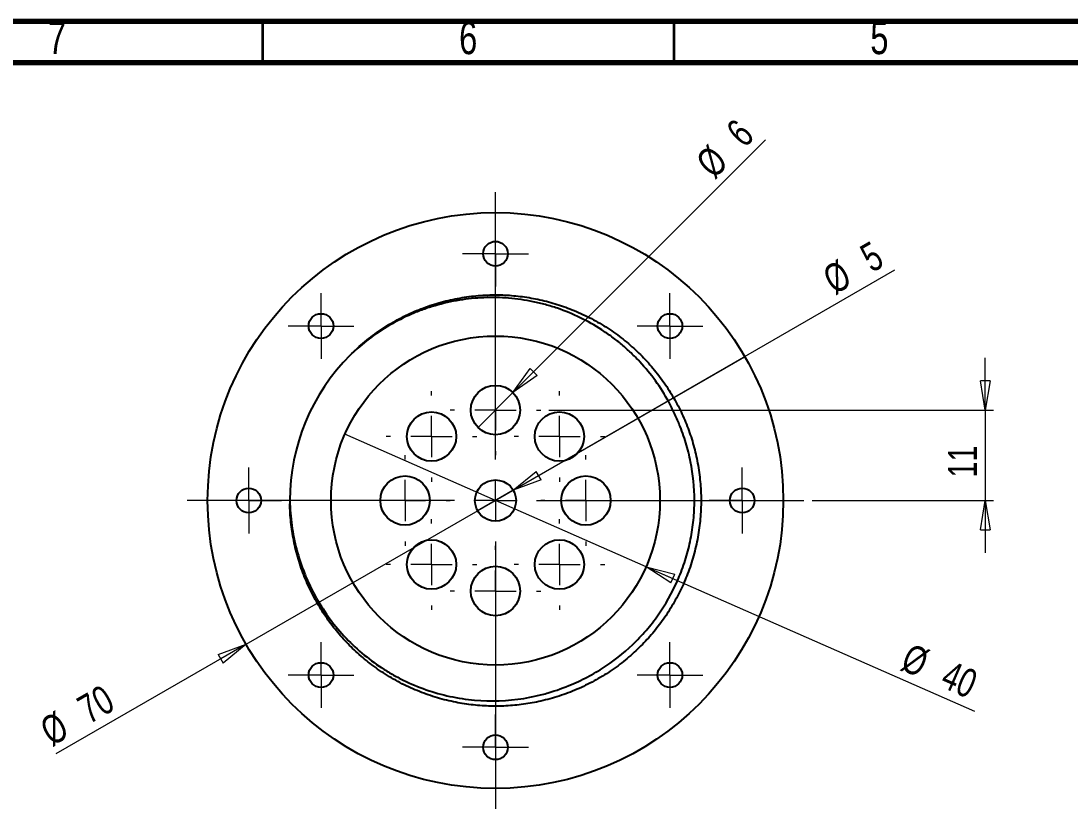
# Model space of a CAD drawing. Header units: millimetres. Extents: x 15 to 415, y 5 to 292.
# Drawn here: x 85.6 to 213.3, y 196.2 to 292 of the extents above; entities that cross this region are included whole.
import ezdxf

# ---------------------------------------------------------------- set-up
doc = ezdxf.new("R2010")
doc.units = ezdxf.units.MM
doc.styles.add('SLDTEXTSTYLE0', font='TXT', dxfattribs={"width": 0.75})
doc.dimstyles.new('SLDDIMSTYLE0', dxfattribs={"dimtxt": 3.5, "dimasz": 3.556, "dimexe": 0, "dimexo": 0.0625, "dimgap": 0.875, "dimtad": 1, "dimrnd": 1e-09, "dimzin": 12, "dimdsep": 46, "dimtxsty": 'SLDTEXTSTYLE0', "dimblk1": 'CLOSED', "dimblk2": 'CLOSED', "dimsah": 1, "dimcen": 0.09, "dimadec": 0, "dimazin": 3, "dimtfac": 1, "dimtmove": 0, "dimatfit": 0, "dimldrblk": 'CLOSED', "dimfxl": 0, "dimfrac": 2, "dimtolj": 1, "dimtzin": 12, "dimarcsym": 0})
doc.dimstyles.new('SLDDIMSTYLE2', dxfattribs={"dimtxt": 3.5, "dimasz": 3.556, "dimexe": 0, "dimexo": 0.0625, "dimgap": 0.875, "dimtad": 1, "dimrnd": 1e-09, "dimzin": 12, "dimdsep": 46, "dimtxsty": 'SLDTEXTSTYLE0', "dimblk1": 'NONE', "dimblk2": 'CLOSED', "dimsah": 1, "dimcen": 0, "dimadec": 0, "dimazin": 3, "dimtfac": 1, "dimtmove": 0, "dimatfit": 3, "dimldrblk": 'NONE', "dimfxl": 0, "dimfrac": 2, "dimtolj": 1, "dimtzin": 12, "dimarcsym": 0})

# ---------------------------------------------------------------- blocks, each defined once
blk = doc.blocks.new('_Closed')
at = {"color": 0, "linetype": 'ByBlock', "lineweight": -2}
for p, q in [((-1, 0.166667), (0, 0)), ((-1, 0.166667), (-1, -0.166667)), ((0, 0), (-1, -0.166667)), ((0, 0), (-1, 0))]:
    blk.add_line(p, q, dxfattribs=at)
blk = doc.blocks.new('_D_6')
at = {"color": 7, "linetype": 'Continuous', "lineweight": 18}
for q in [(124.97, 241.78), (201.51, 208.12)]:
    blk.add_line((161.59, 225.68), q, dxfattribs=at)
at = {"color": 7, "linetype": 'Continuous', "lineweight": 18, "xscale": 3.556, "yscale": 3.556, "rotation": 156.2593403741752}
blk.add_blockref('_Closed', (161.59, 225.68, -17.79), dxfattribs=at)
at = {"color": 7, "linetype": 'Continuous', "lineweight": 18, "char_height": 3.5, "attachment_point": 1, "rotation": 336.2593, "style": 'SLDTEXTSTYLE0'}
for s, insert in [('%%c', (193.76, 216.46)), ('40', (198.61, 214.38))]:
    blk.add_mtext(s, dxfattribs=dict(at, insert=insert))
blk = doc.blocks.new('_None')
blk = doc.blocks.new('_D_7')
at = {"color": 7, "linetype": 'Continuous', "lineweight": 18}
for q in [(191.82, 261.76), (141.11, 232.48)]:
    blk.add_line((145.44, 234.98), q, dxfattribs=at)
at = {"color": 7, "linetype": 'Continuous', "lineweight": 18, "xscale": 3.556, "yscale": 3.556, "rotation": 210.0000000000003}
blk.add_blockref('_Closed', (145.44, 234.98, -17.79), dxfattribs=at)
at = {"color": 7, "linetype": 'Continuous', "lineweight": 18, "char_height": 3.5, "attachment_point": 1, "rotation": 30, "style": 'SLDTEXTSTYLE0'}
for s, insert in [('5', (187.3, 264.41)), ('%%c', (182.75, 261.73))]:
    blk.add_mtext(s, dxfattribs=dict(at, insert=insert))
blk = doc.blocks.new('_D_8')
at = {"color": 7, "linetype": 'Continuous', "lineweight": 18}
for q in [(176.12, 277.58), (141.16, 242.61)]:
    blk.add_line((145.4, 246.85), q, dxfattribs=at)
at = {"color": 7, "linetype": 'Continuous', "lineweight": 18, "xscale": 3.556, "yscale": 3.556, "rotation": 225.0000000000004}
blk.add_blockref('_Closed', (145.4, 246.85, -17.79), dxfattribs=at)
at = {"color": 7, "linetype": 'Continuous', "lineweight": 18, "char_height": 3.5, "attachment_point": 1, "rotation": 45, "style": 'SLDTEXTSTYLE0'}
for s, insert in [('6', (171.07, 278.97)), ('%%c', (167.38, 275.2))]:
    blk.add_mtext(s, dxfattribs=dict(at, insert=insert))
blk = doc.blocks.new('_D_9')
at = {"color": 7, "linetype": 'Continuous', "lineweight": 18}
for p, q in [((202.83, 244.73), (202.83, 251.08)), ((149.78, 244.73), (203.83, 244.73)), ((202.83, 244.73), (202.83, 233.73)), ((181.78, 233.73), (203.83, 233.73)), ((202.83, 233.73), (202.83, 227.38))]:
    blk.add_line(p, q, dxfattribs=at)
at = {"color": 7, "linetype": 'Continuous', "lineweight": 18, "xscale": 3.556, "yscale": 3.556}
for p, rotation in [((202.83, 244.73, -17.79), 270.0000000000004), ((202.83, 233.73, -17.79), 90.0000000000004)]:
    blk.add_blockref('_Closed', p, dxfattribs=dict(at, rotation=rotation))
at = {"color": 7, "linetype": 'Continuous', "lineweight": 18, "insert": (198.31, 236.52), "char_height": 3.5, "attachment_point": 1, "rotation": 90, "style": 'SLDTEXTSTYLE0'}
blk.add_mtext('11', dxfattribs=at)
blk = doc.blocks.new('_D_10')
at = {"color": 7, "linetype": 'Continuous', "lineweight": 18}
for q in [(173.61, 251.2), (89.82, 202.93)]:
    blk.add_line((112.95, 216.26), q, dxfattribs=at)
at = {"color": 7, "linetype": 'Continuous', "lineweight": 18, "xscale": 3.556, "yscale": 3.556, "rotation": 29.94747061956906}
blk.add_blockref('_Closed', (112.95, 216.26, -17.79), dxfattribs=at)
at = {"color": 7, "linetype": 'Continuous', "lineweight": 18, "char_height": 3.5, "attachment_point": 1, "rotation": 29.9475, "style": 'SLDTEXTSTYLE0'}
for s, insert in [('70', (92.11, 209.52)), ('%%c', (87.57, 206.84))]:
    blk.add_mtext(s, dxfattribs=dict(at, insert=insert))
blk = doc.blocks.new('SW_CENTERMARKSYMBOL_0')
at = {"color": 0, "linetype": 'Continuous', "lineweight": 0}
for p, q in [((0, 5), (0, 37.5)), ((0, 0), (0, 2.5)), ((-5, 0), (-37.5, 0)), ((0, 0), (-2.5, 0)), ((0, 0), (0, -2.5)), ((0, 0), (2.5, 0)), ((5, 0), (37.5, 0)), ((0, -5), (0, -37.5))]:
    blk.add_line(p, q, dxfattribs=at)
blk = doc.blocks.new('SW_CENTERMARKSYMBOL_1')
at = {"color": 0, "linetype": 'Continuous', "lineweight": 0}
for p, q in [((0, 5), (0, 5.5)), ((0, 0), (0, 2.5)), ((-5, 0), (-5.5, 0)), ((0, 0), (-2.5, 0)), ((0, 0), (0, -2.5)), ((0, 0), (2.5, 0)), ((5, 0), (5.5, 0)), ((0, -5), (0, -5.5))]:
    blk.add_line(p, q, dxfattribs=at)
blk = doc.blocks.new('SW_CENTERMARKSYMBOL_2')
at = {"color": 0, "linetype": 'Continuous', "lineweight": 0}
for p, q in [((0, 5), (0, 5.5)), ((0, 0), (0, 2.5)), ((-5, 0), (-5.5, 0)), ((0, 0), (-2.5, 0)), ((0, 0), (0, -2.5)), ((0, 0), (2.5, 0)), ((5, 0), (5.5, 0)), ((0, -5), (0, -5.5))]:
    blk.add_line(p, q, dxfattribs=at)
blk = doc.blocks.new('SW_CENTERMARKSYMBOL_3')
at = {"color": 0, "linetype": 'Continuous', "lineweight": 0}
for p, q in [((0, 5), (0, 5.5)), ((0, 0), (0, 2.5)), ((-5, 0), (-5.5, 0)), ((0, 0), (-2.5, 0)), ((0, 0), (0, -2.5)), ((0, 0), (2.5, 0)), ((5, 0), (5.5, 0)), ((0, -5), (0, -5.5))]:
    blk.add_line(p, q, dxfattribs=at)
blk = doc.blocks.new('SW_CENTERMARKSYMBOL_4')
at = {"color": 0, "linetype": 'Continuous', "lineweight": 0}
for p, q in [((0, 5), (0, 5.5)), ((0, 0), (0, 2.5)), ((-5, 0), (-5.5, 0)), ((0, 0), (-2.5, 0)), ((0, 0), (0, -2.5)), ((0, 0), (2.5, 0)), ((5, 0), (5.5, 0)), ((0, -5), (0, -5.5))]:
    blk.add_line(p, q, dxfattribs=at)
blk = doc.blocks.new('SW_CENTERMARKSYMBOL_5')
at = {"color": 0, "linetype": 'Continuous', "lineweight": 0}
for p, q in [((0, 5), (0, 5.5)), ((0, 0), (0, 2.5)), ((-5, 0), (-5.5, 0)), ((0, 0), (-2.5, 0)), ((0, 0), (0, -2.5)), ((0, 0), (2.5, 0)), ((5, 0), (5.5, 0)), ((0, -5), (0, -5.5))]:
    blk.add_line(p, q, dxfattribs=at)
blk = doc.blocks.new('SW_CENTERMARKSYMBOL_6')
at = {"color": 0, "linetype": 'Continuous', "lineweight": 0}
for p, q in [((0, 5), (0, 5.5)), ((0, 0), (0, 2.5)), ((-5, 0), (-5.5, 0)), ((0, 0), (-2.5, 0)), ((0, 0), (0, -2.5)), ((0, 0), (2.5, 0)), ((5, 0), (5.5, 0)), ((0, -5), (0, -5.5))]:
    blk.add_line(p, q, dxfattribs=at)
blk = doc.blocks.new('SW_CENTERMARKSYMBOL_7')
at = {"color": 0, "linetype": 'Continuous', "lineweight": 0}
for p, q in [((0, 5), (0, 5.5)), ((0, 0), (0, 2.5)), ((-5, 0), (-5.5, 0)), ((0, 0), (-2.5, 0)), ((0, 0), (0, -2.5)), ((0, 0), (2.5, 0)), ((5, 0), (5.5, 0)), ((0, -5), (0, -5.5))]:
    blk.add_line(p, q, dxfattribs=at)
blk = doc.blocks.new('SW_CENTERMARKSYMBOL_8')
at = {"color": 0, "linetype": 'Continuous', "lineweight": 0}
for p, q in [((0, 5), (0, 5.5)), ((0, 0), (0, 2.5)), ((-5, 0), (-5.5, 0)), ((0, 0), (-2.5, 0)), ((0, 0), (0, -2.5)), ((0, 0), (2.5, 0)), ((5, 0), (5.5, 0)), ((0, -5), (0, -5.5))]:
    blk.add_line(p, q, dxfattribs=at)
blk = doc.blocks.new('SW_CENTERMARKSYMBOL_9')
at = {"color": 0, "linetype": 'Continuous', "lineweight": 0}
for p, q in [((0, 2.5), (0, 4)), ((0, 0), (0, 2.5)), ((-2.5, 0), (-4, 0)), ((0, 0), (-2.5, 0)), ((0, 0), (0, -2.5)), ((0, 0), (2.5, 0)), ((2.5, 0), (4, 0)), ((0, -2.5), (0, -4))]:
    blk.add_line(p, q, dxfattribs=at)
blk = doc.blocks.new('SW_CENTERMARKSYMBOL_10')
at = {"color": 0, "linetype": 'Continuous', "lineweight": 0}
for p, q in [((0, 2.5), (0, 4)), ((0, 0), (0, 2.5)), ((-2.5, 0), (-4, 0)), ((0, 0), (-2.5, 0)), ((0, 0), (0, -2.5)), ((0, 0), (2.5, 0)), ((2.5, 0), (4, 0)), ((0, -2.5), (0, -4))]:
    blk.add_line(p, q, dxfattribs=at)
blk = doc.blocks.new('SW_CENTERMARKSYMBOL_11')
at = {"color": 0, "linetype": 'Continuous', "lineweight": 0}
for p, q in [((0, 2.5), (0, 4)), ((0, 0), (0, 2.5)), ((-2.5, 0), (-4, 0)), ((0, 0), (-2.5, 0)), ((0, 0), (0, -2.5)), ((0, 0), (2.5, 0)), ((2.5, 0), (4, 0)), ((0, -2.5), (0, -4))]:
    blk.add_line(p, q, dxfattribs=at)
blk = doc.blocks.new('SW_CENTERMARKSYMBOL_12')
at = {"color": 0, "linetype": 'Continuous', "lineweight": 0}
for p, q in [((0, 2.5), (0, 4)), ((0, 0), (0, 2.5)), ((-2.5, 0), (-4, 0)), ((0, 0), (-2.5, 0)), ((0, 0), (0, -2.5)), ((0, 0), (2.5, 0)), ((2.5, 0), (4, 0)), ((0, -2.5), (0, -4))]:
    blk.add_line(p, q, dxfattribs=at)
blk = doc.blocks.new('SW_CENTERMARKSYMBOL_13')
at = {"color": 0, "linetype": 'Continuous', "lineweight": 0}
for p, q in [((0, 2.5), (0, 4)), ((0, 0), (0, 2.5)), ((-2.5, 0), (-4, 0)), ((0, 0), (-2.5, 0)), ((0, 0), (0, -2.5)), ((0, 0), (2.5, 0)), ((2.5, 0), (4, 0)), ((0, -2.5), (0, -4))]:
    blk.add_line(p, q, dxfattribs=at)
blk = doc.blocks.new('SW_CENTERMARKSYMBOL_14')
at = {"color": 0, "linetype": 'Continuous', "lineweight": 0}
for p, q in [((0, 2.5), (0, 4)), ((0, 0), (0, 2.5)), ((-2.5, 0), (-4, 0)), ((0, 0), (-2.5, 0)), ((0, 0), (0, -2.5)), ((0, 0), (2.5, 0)), ((2.5, 0), (4, 0)), ((0, -2.5), (0, -4))]:
    blk.add_line(p, q, dxfattribs=at)
blk = doc.blocks.new('SW_CENTERMARKSYMBOL_15')
at = {"color": 0, "linetype": 'Continuous', "lineweight": 0}
for p, q in [((0, 2.5), (0, 4)), ((0, 0), (0, 2.5)), ((-2.5, 0), (-4, 0)), ((0, 0), (-2.5, 0)), ((0, 0), (0, -2.5)), ((0, 0), (2.5, 0)), ((2.5, 0), (4, 0)), ((0, -2.5), (0, -4))]:
    blk.add_line(p, q, dxfattribs=at)
blk = doc.blocks.new('SW_CENTERMARKSYMBOL_16')
at = {"color": 0, "linetype": 'Continuous', "lineweight": 0}
for p, q in [((0, 2.5), (0, 4)), ((0, 0), (0, 2.5)), ((-2.5, 0), (-4, 0)), ((0, 0), (-2.5, 0)), ((0, 0), (0, -2.5)), ((0, 0), (2.5, 0)), ((2.5, 0), (4, 0)), ((0, -2.5), (0, -4))]:
    blk.add_line(p, q, dxfattribs=at)

msp = doc.modelspace()

# ---------------------------------------------------------------- linework, layer by layer
at = {"color": 7, "linetype": 'Continuous', "lineweight": 70}
for p, q in [((15, 292), (415, 292)), ((20, 287), (410, 287))]:
    msp.add_line(p, q, dxfattribs=at)
at = {"color": 7, "linetype": 'Continuous', "lineweight": 35}
for p, q in [((115, 287), (115, 292)), ((165, 287), (165, 292))]:
    msp.add_line(p, q, dxfattribs=at)
at = {"color": 7, "linetype": 'Continuous', "lineweight": 25}
msp.add_line((155.779, 255.383), (155.779, 255.383), dxfattribs=at)
for centre, radius in [((143.279, 233.732), 35), ((143.279, 263.732), 1.5), ((122.065, 254.946), 1.5), ((164.492, 254.946), 1.5), ((143.279, 233.732), 20), ((143.279, 244.732), 3), ((135.5, 241.511), 3), ((151.057, 241.511), 3), ((132.279, 233.732), 3), ((143.279, 233.732), 2.5), ((154.279, 233.732), 3), ((113.279, 233.732), 1.5), ((173.279, 233.732), 1.5), ((135.5, 225.954), 3), ((151.057, 225.954), 3), ((143.279, 222.732), 3), ((122.065, 212.519), 1.5), ((164.492, 212.519), 1.5), ((143.279, 203.732), 1.5)]:
    msp.add_circle(centre, radius, dxfattribs=at)
msp.add_arc((143.279, 233.732), 25, 135, 180, dxfattribs=at)
for points, knots in [([(125.601, 251.41), (126.185, 251.963), (127.363, 253.077), (129.291, 254.496), (131.307, 255.721), (133.392, 256.733), (135.562, 257.549), (137.791, 258.159), (140.048, 258.558), (142.266, 258.744), (144.44, 258.736), (146.571, 258.546), (148.699, 258.17), (150.803, 257.607), (152.899, 256.844), (154.957, 255.878), (156.947, 254.707), (158.805, 253.371), (160.517, 251.886), (162.085, 250.256), (163.48, 248.516), (164.704, 246.676), (165.749, 244.762), (166.626, 242.759), (167.324, 240.689), (167.847, 238.534), (168.179, 236.318), (168.31, 234.057), (168.238, 231.796), (167.959, 229.535), (167.47, 227.286), (166.785, 225.121), (165.923, 223.064), (164.907, 221.132), (163.735, 219.306), (162.421, 217.605), (160.95, 216.003), (159.311, 214.505), (157.494, 213.125), (155.54, 211.905), (153.47, 210.865), (151.311, 210.02), (149.131, 209.393), (146.962, 208.974), (144.83, 208.75), (142.7, 208.709), (140.569, 208.849), (138.395, 209.18), (136.197, 209.719), (134.007, 210.477), (131.895, 211.434), (129.889, 212.579), (128.01, 213.893), (126.31, 215.33), (124.779, 216.873), (123.406, 218.514), (122.167, 220.284), (121.077, 222.17), (120.134, 224.191), (119.363, 226.33), (118.779, 228.564), (118.426, 230.823), (118.269, 232.46), (118.291, 233.336), (118.294, 233.459)], [0, 0, 0, 0, 0.0175877, 0.035432, 0.0522486, 0.0691478, 0.0860574, 0.1029049, 0.1196194, 0.1361333, 0.1515404, 0.1671238, 0.182884, 0.1987643, 0.2147053, 0.2316105, 0.2484433, 0.2651332, 0.2816133, 0.2979687, 0.3145464, 0.3303451, 0.3462479, 0.362195, 0.3781255, 0.3939789, 0.4106429, 0.4270878, 0.4434643, 0.460072, 0.4768519, 0.4937348, 0.5096834, 0.5255988, 0.5414209, 0.5570918, 0.5725565, 0.5889647, 0.6056011, 0.6224, 0.6392917, 0.6562043, 0.6730651, 0.6888516, 0.7044716, 0.7198902, 0.735416, 0.7511333, 0.7679498, 0.784849, 0.8017586, 0.8186062, 0.8353208, 0.8518349, 0.8672419, 0.8828252, 0.8985853, 0.9144655, 0.9304065, 0.9473117, 0.9641446, 0.9808347, 0.9973149, 1, 1, 1, 1]), ([(165.626, 242.989), (165.44, 243.46), (165.24, 243.925), (164.81, 244.842), (164.581, 245.294), (163.856, 246.619), (162.787, 248.312), (161.518, 249.861), (160.489, 250.966), (160.133, 251.327), (159.399, 252.023), (158.645, 252.696), (157.851, 253.321), (157.037, 253.922), (156.62, 254.21), (155.351, 255.031), (153.605, 256.012), (151.753, 256.774), (150.324, 257.261), (149.84, 257.41), (148.863, 257.677), (147.881, 257.913), (146.886, 258.088), (145.885, 258.232), (145.381, 258.289), (143.874, 258.412), (142.872, 258.431), (140.876, 258.35), (139.881, 258.249), (137.896, 257.926), (136.904, 257.701), (135.45, 257.277), (134.97, 257.121), (134.018, 256.78), (133.546, 256.594), (132.155, 255.996), (131.26, 255.545), (129.532, 254.54), (128.7, 253.987), (127.1, 252.776), (126.329, 252.115), (125.601, 251.41)], [0, 0, 0, 0, 0.03125, 0.03125, 0.0625, 0.0625, 0.125, 0.1875, 0.1875, 0.21875, 0.21875, 0.25, 0.28125, 0.28125, 0.3125, 0.3125, 0.375, 0.4375, 0.4375, 0.46875, 0.46875, 0.5, 0.53125, 0.53125, 0.5625, 0.5625, 0.625, 0.625, 0.6875, 0.6875, 0.75, 0.75, 0.78125, 0.78125, 0.8125, 0.8125, 0.875, 0.875, 0.9375, 0.9375, 1, 1, 1, 1]), ([(152.535, 211.386), (153.272, 211.691), (153.994, 212.033), (155.399, 212.785), (156.085, 213.197), (158.062, 214.522), (159.277, 215.522), (160.949, 217.197), (161.481, 217.784), (162.493, 219.018), (162.964, 219.656), (164.277, 221.624), (165.02, 223.013), (165.93, 225.211), (166.199, 225.965), (166.658, 227.481), (166.85, 228.246), (167.156, 229.79), (167.272, 230.569), (167.427, 232.14), (167.467, 232.935), (167.467, 235.325), (167.311, 236.894), (166.851, 239.211), (166.66, 239.977), (166.2, 241.498), (165.931, 242.251), (165.626, 242.989)], [0, 0, 0, 0, 0.0625, 0.0625, 0.125, 0.125, 0.25, 0.25, 0.3125, 0.3125, 0.375, 0.375, 0.5, 0.5, 0.5625, 0.5625, 0.625, 0.625, 0.6875, 0.6875, 0.75, 0.75, 0.875, 0.875, 0.9375, 0.9375, 1, 1, 1, 1]), ([(118.279, 233.732), (118.287, 233.225), (118.31, 232.719), (118.388, 231.708), (118.443, 231.203), (118.651, 229.705), (119.047, 227.739), (119.677, 225.834), (120.239, 224.43), (120.442, 223.964), (120.875, 223.049), (121.104, 222.601), (122.314, 220.4), (123.482, 218.772), (125.545, 216.537), (126.272, 215.839), (127.8, 214.544), (128.601, 213.946), (129.858, 213.121), (130.286, 212.858), (131.162, 212.358), (131.611, 212.119), (132.972, 211.45), (133.899, 211.063), (135.789, 210.407), (136.753, 210.137), (138.718, 209.715), (139.727, 209.562), (142.736, 209.297), (144.735, 209.365), (147.226, 209.765), (147.725, 209.862), (148.712, 210.085), (149.201, 210.212), (150.654, 210.637), (151.604, 210.981), (152.535, 211.386)], [0, 0, 0, 0, 0.03125, 0.03125, 0.0625, 0.0625, 0.125, 0.1875, 0.1875, 0.21875, 0.21875, 0.25, 0.25, 0.375, 0.375, 0.4375, 0.4375, 0.5, 0.5, 0.53125, 0.53125, 0.5625, 0.5625, 0.625, 0.625, 0.6875, 0.6875, 0.75, 0.75, 0.875, 0.875, 0.90625, 0.90625, 0.9375, 0.9375, 1, 1, 1, 1])]:
    msp.add_open_spline(points, degree=3, knots=knots, dxfattribs=at)

# ---------------------------------------------------------------- block references
at = {"color": 7, "linetype": 'Continuous', "lineweight": 0}
for name, p in [('SW_CENTERMARKSYMBOL_0', (143.279, 233.732)), ('SW_CENTERMARKSYMBOL_9', (143.279, 263.732)), ('SW_CENTERMARKSYMBOL_12', (122.065, 254.946)), ('SW_CENTERMARKSYMBOL_10', (164.492, 254.946)), ('SW_CENTERMARKSYMBOL_4', (143.279, 244.732)), ('SW_CENTERMARKSYMBOL_7', (135.5, 241.511)), ('SW_CENTERMARKSYMBOL_6', (151.057, 241.511)), ('SW_CENTERMARKSYMBOL_2', (132.279, 233.732)), ('SW_CENTERMARKSYMBOL_1', (154.279, 233.732)), ('SW_CENTERMARKSYMBOL_13', (113.279, 233.732)), ('SW_CENTERMARKSYMBOL_11', (173.279, 233.732)), ('SW_CENTERMARKSYMBOL_8', (135.5, 225.954)), ('SW_CENTERMARKSYMBOL_5', (151.057, 225.954)), ('SW_CENTERMARKSYMBOL_3', (143.279, 222.732)), ('SW_CENTERMARKSYMBOL_14', (122.065, 212.519)), ('SW_CENTERMARKSYMBOL_16', (164.492, 212.519)), ('SW_CENTERMARKSYMBOL_15', (143.279, 203.732))]:
    msp.add_blockref(name, p, dxfattribs=at)

# ---------------------------------------------------------------- texts
at = {"color": 7, "linetype": 'Continuous', "lineweight": 0, "char_height": 3.969, "attachment_point": 2, "style": 'SLDTEXTSTYLE0'}
for s, insert in [('7', (89.96, 291.965)), ('6', (139.96, 291.965)), ('5', (189.96, 291.965))]:
    msp.add_mtext(s, dxfattribs=dict(at, insert=insert))

# ---------------------------------------------------------------- dimensions: what is measured, and where the dimension line sits
at = {"color": 7, "linetype": 'Continuous', "lineweight": 18}
for p1, p2, picture, middle in [((141.157, 242.611), (145.4, 246.854), '_D_8', (173.407, 274.861)), ((141.114, 232.482), (145.444, 234.982), '_D_7', (188.478, 259.829)), ((173.606, 251.205), (112.952, 216.26), '_D_10', (94.284, 205.505)), ((124.971, 241.784), (161.586, 225.681), '_D_6', (196.79, 210.197))]:
    dim = msp.add_diameter_dim_2p(p1=p1, p2=p2, dimstyle='SLDDIMSTYLE2', dxfattribs=at)
    dim.commit()
    dim.dimension.update_dxf_attribs({"geometry": picture, "text_midpoint": middle, "dimtype": 163})
dim = msp.add_linear_dim(base=(202.827, 233.732), p1=(148.779, 244.732), p2=(180.779, 233.732), angle=90, dimstyle='SLDDIMSTYLE0', dxfattribs=at)
dim.commit()
dim.dimension.update_dxf_attribs({"geometry": '_D_9', "text_midpoint": (202.827, 239.106), "dimtype": 160})

doc.saveas('drawing.dxf')
